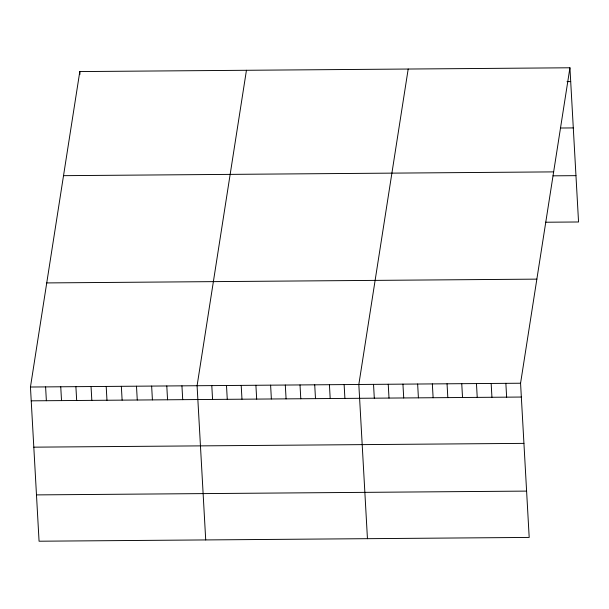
<?xml version="1.0" encoding="UTF-8"?>
<svg xmlns="http://www.w3.org/2000/svg" width="609" height="609" viewBox="0 0 609 609"><rect width="100%" height="100%" fill="white"/><g stroke="black" fill="none" stroke-linecap="round" stroke-linejoin="round"><path stroke-width="0.91" d="M569.933 67.782L520.566 383.228L529.191 537.427L39.067 541.218L30.45 387.019L79.809 71.573L569.933 67.782L578.55 221.981L545.466 222.232M246.447 70.279L197.088 385.733L205.713 539.932M408.19 69.03L358.83 384.485L367.448 538.683M567.025 81.621L570.702 81.598M560.425 128.019L573.29 127.92M63.519 175.666L553.642 171.883M552.987 175.834L575.962 175.651M46.741 282.919L536.856 279.135M30.45 387.019L520.566 383.228M31.219 400.836L521.342 397.045M33.815 447.166L523.93 443.375M36.479 494.896L526.602 491.105M505.866 383.343L506.635 397.159M491.159 383.457L491.935 397.274M476.459 383.571L477.228 397.388M461.751 383.685L462.528 397.502M447.052 383.799L447.821 397.616M432.344 383.914L433.121 397.73M417.645 384.028L418.413 397.844M402.937 384.142L403.714 397.959M388.238 384.256L389.006 398.073M373.53 384.37L374.307 398.187M344.123 384.599L344.9 398.408M329.423 384.713L330.192 398.522M314.716 384.819L315.492 398.636M300.016 384.934L300.785 398.75M285.309 385.048L286.085 398.865M270.609 385.162L271.378 398.979M255.902 385.276L256.678 399.093M241.202 385.39L241.971 399.207M226.495 385.505L227.271 399.321M211.795 385.619L212.564 399.435M181.939 385.847L182.715 399.664M166.79 385.969L167.566 399.786M151.641 386.083L152.417 399.9M136.492 386.197L137.269 400.014M121.343 386.319L122.12 400.136M106.194 386.433L106.971 400.25M79.809 71.573L79.962 74.336M91.045 386.555L91.822 400.364M75.897 386.669L76.673 400.486M60.748 386.784L61.524 400.6M45.599 386.905L46.368 400.722"/></g></svg>
